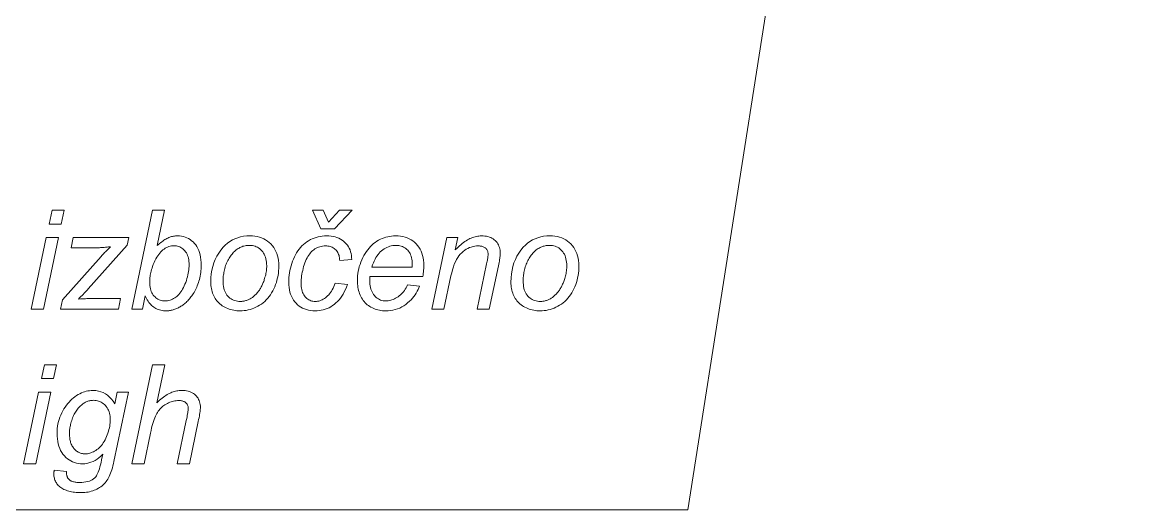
# Model space of a CAD drawing. Extents: x 0 to 420, y 0 to 594.
# Drawn here: x 97.57 to 131.38, y 183.58 to 198.34 of the extents above; entities that cross this region are included whole.
import ezdxf

# ---------------------------------------------------------------- set-up
doc = ezdxf.new("R2010")
doc.units = 0

msp = doc.modelspace()

# ---------------------------------------------------------------- linework, layer by layer
at = {"lineweight": 13}
msp.add_lwpolyline([(131.378, 270.647), (117.721, 183.578), (59.282, 183.578)], dxfattribs=at)
for points in [[(98.38, 192.229), (98.468, 192.648), (98.837, 192.648), (98.749, 192.229)], [(100.881, 189.648), (101.507, 192.648), (101.878, 192.648), (101.654, 191.576), (101.689, 191.607), (101.724, 191.637), (101.757, 191.664), (101.79, 191.69), (101.822, 191.714), (101.854, 191.736), (101.885, 191.756), (101.915, 191.774), (101.945, 191.79), (101.974, 191.804), (102.002, 191.817), (102.031, 191.828), (102.061, 191.838), (102.09, 191.847), (102.12, 191.854), (102.15, 191.86), (102.18, 191.865), (102.211, 191.868), (102.241, 191.87), (102.272, 191.87), (102.332, 191.868), (102.39, 191.861), (102.446, 191.85), (102.5, 191.834), (102.552, 191.814), (102.602, 191.789), (102.65, 191.759), (102.695, 191.725), (102.739, 191.687), (102.781, 191.643), (102.82, 191.596), (102.854, 191.544), (102.885, 191.488), (102.911, 191.429), (102.934, 191.365), (102.952, 191.296), (102.966, 191.224), (102.976, 191.148), (102.983, 191.067), (102.985, 190.982), (102.984, 190.925), (102.981, 190.869), (102.977, 190.814), (102.972, 190.759), (102.964, 190.706), (102.955, 190.654), (102.944, 190.602), (102.932, 190.552), (102.918, 190.503), (102.903, 190.454), (102.886, 190.407), (102.868, 190.362), (102.85, 190.318), (102.831, 190.275), (102.811, 190.234), (102.791, 190.195), (102.769, 190.157), (102.747, 190.12), (102.724, 190.086), (102.7, 190.052), (102.676, 190.02), (102.652, 189.99), (102.627, 189.961), (102.602, 189.933), (102.577, 189.906), (102.552, 189.881), (102.527, 189.857), (102.502, 189.834), (102.476, 189.812), (102.451, 189.792), (102.425, 189.773), (102.399, 189.755), (102.373, 189.738), (102.346, 189.723), (102.32, 189.707), (102.294, 189.693), (102.267, 189.68), (102.24, 189.668), (102.213, 189.657), (102.187, 189.647), (102.16, 189.638), (102.133, 189.63), (102.106, 189.623), (102.08, 189.616), (102.054, 189.611), (102.028, 189.607), (102.002, 189.603), (101.977, 189.601), (101.952, 189.6), (101.927, 189.599), (101.884, 189.6), (101.843, 189.604), (101.802, 189.609), (101.763, 189.617), (101.725, 189.627), (101.687, 189.64), (101.651, 189.655), (101.616, 189.672), (101.581, 189.691), (101.548, 189.713), (101.516, 189.737), (101.485, 189.763), (101.456, 189.792), (101.429, 189.823), (101.402, 189.856), (101.377, 189.892), (101.354, 189.93), (101.332, 189.971), (101.311, 190.014), (101.292, 190.059), (101.206, 189.648)], [(107.562, 192.648), (107.02, 192.085), (106.611, 192.085), (106.359, 192.648), (106.682, 192.648), (106.838, 192.284), (107.178, 192.648)], [(97.84, 189.648), (98.294, 191.821), (98.665, 191.821), (98.21, 189.648)], [(98.728, 189.648), (98.787, 189.935), (99.956, 191.25), (99.981, 191.278), (100.007, 191.307), (100.033, 191.335), (100.06, 191.363), (100.088, 191.392), (100.116, 191.421), (100.145, 191.45), (100.174, 191.48), (100.204, 191.509), (100.234, 191.539), (100.183, 191.534), (100.135, 191.529), (100.089, 191.525), (100.047, 191.522), (100.008, 191.519), (99.971, 191.517), (99.938, 191.515), (99.908, 191.513), (99.88, 191.513), (99.856, 191.512), (99.047, 191.512), (99.113, 191.821), (100.793, 191.821), (100.744, 191.588), (99.565, 190.264), (99.544, 190.241), (99.521, 190.216), (99.496, 190.189), (99.469, 190.161), (99.44, 190.131), (99.409, 190.099), (99.377, 190.065), (99.342, 190.03), (99.305, 189.994), (99.266, 189.955), (99.326, 189.959), (99.382, 189.962), (99.434, 189.964), (99.482, 189.967), (99.527, 189.969), (99.567, 189.971), (99.604, 189.972), (99.636, 189.973), (99.665, 189.973), (99.69, 189.974), (100.545, 189.974), (100.478, 189.648)], [(103.277, 190.473), (103.281, 190.598), (103.292, 190.719), (103.311, 190.835), (103.337, 190.947), (103.371, 191.055), (103.412, 191.158), (103.461, 191.257), (103.517, 191.351), (103.581, 191.441), (103.652, 191.527), (103.715, 191.592), (103.783, 191.65), (103.854, 191.702), (103.93, 191.747), (104.009, 191.785), (104.092, 191.816), (104.179, 191.84), (104.269, 191.857), (104.364, 191.867), (104.462, 191.87), (104.539, 191.868), (104.613, 191.861), (104.684, 191.848), (104.752, 191.831), (104.817, 191.809), (104.879, 191.782), (104.937, 191.75), (104.993, 191.713), (105.046, 191.672), (105.095, 191.625), (105.141, 191.574), (105.182, 191.52), (105.218, 191.462), (105.249, 191.401), (105.276, 191.336), (105.297, 191.268), (105.314, 191.197), (105.326, 191.122), (105.333, 191.044), (105.336, 190.962), (105.334, 190.888), (105.33, 190.814), (105.322, 190.742), (105.312, 190.671), (105.298, 190.6), (105.281, 190.531), (105.262, 190.463), (105.239, 190.396), (105.213, 190.33), (105.184, 190.265), (105.153, 190.202), (105.119, 190.142), (105.082, 190.085), (105.043, 190.031), (105.001, 189.98), (104.957, 189.932), (104.91, 189.888), (104.86, 189.846), (104.808, 189.807), (104.754, 189.771), (104.698, 189.738), (104.641, 189.709), (104.583, 189.683), (104.525, 189.661), (104.467, 189.642), (104.408, 189.627), (104.348, 189.614), (104.288, 189.606), (104.227, 189.601), (104.165, 189.599), (104.115, 189.6), (104.066, 189.603), (104.017, 189.609), (103.97, 189.616), (103.923, 189.626), (103.877, 189.638), (103.833, 189.652), (103.789, 189.668), (103.746, 189.687), (103.704, 189.707), (103.663, 189.73), (103.625, 189.754), (103.588, 189.781), (103.553, 189.809), (103.521, 189.838), (103.49, 189.87), (103.461, 189.903), (103.434, 189.939), (103.41, 189.976), (103.387, 190.014), (103.366, 190.055), (103.347, 190.096), (103.331, 190.139), (103.317, 190.183), (103.305, 190.228), (103.295, 190.275), (103.287, 190.322), (103.282, 190.371), (103.278, 190.421)], [(107.043, 190.44), (107.413, 190.401), (107.384, 190.322), (107.353, 190.247), (107.319, 190.176), (107.283, 190.109), (107.244, 190.046), (107.204, 189.988), (107.161, 189.934), (107.115, 189.884), (107.067, 189.838), (107.017, 189.796), (106.965, 189.759), (106.911, 189.725), (106.857, 189.696), (106.8, 189.67), (106.743, 189.648), (106.683, 189.631), (106.623, 189.617), (106.561, 189.607), (106.498, 189.601), (106.433, 189.599), (106.363, 189.601), (106.297, 189.608), (106.232, 189.62), (106.171, 189.636), (106.112, 189.656), (106.056, 189.682), (106.003, 189.711), (105.952, 189.746), (105.904, 189.785), (105.859, 189.828), (105.817, 189.876), (105.78, 189.927), (105.747, 189.982), (105.718, 190.041), (105.694, 190.103), (105.674, 190.169), (105.659, 190.238), (105.648, 190.311), (105.641, 190.388), (105.639, 190.469), (105.64, 190.54), (105.644, 190.611), (105.651, 190.681), (105.661, 190.752), (105.674, 190.822), (105.69, 190.892), (105.708, 190.961), (105.729, 191.031), (105.753, 191.1), (105.78, 191.169), (105.809, 191.236), (105.841, 191.3), (105.876, 191.36), (105.912, 191.417), (105.952, 191.471), (105.993, 191.522), (106.037, 191.569), (106.084, 191.613), (106.133, 191.654), (106.184, 191.691), (106.237, 191.725), (106.292, 191.756), (106.349, 191.783), (106.406, 191.806), (106.466, 191.826), (106.527, 191.842), (106.589, 191.854), (106.653, 191.863), (106.718, 191.869), (106.785, 191.87), (106.853, 191.869), (106.919, 191.863), (106.982, 191.853), (107.041, 191.839), (107.098, 191.821), (107.152, 191.799), (107.203, 191.774), (107.252, 191.744), (107.297, 191.711), (107.339, 191.673), (107.378, 191.632), (107.413, 191.589), (107.444, 191.543), (107.47, 191.495), (107.493, 191.444), (107.511, 191.39), (107.526, 191.334), (107.536, 191.275), (107.542, 191.214), (107.544, 191.15), (107.18, 191.126), (107.178, 191.166), (107.174, 191.205), (107.168, 191.242), (107.16, 191.277), (107.149, 191.31), (107.136, 191.341), (107.12, 191.371), (107.102, 191.399), (107.082, 191.425), (107.06, 191.449), (107.036, 191.471), (107.01, 191.491), (106.983, 191.508), (106.954, 191.524), (106.924, 191.536), (106.892, 191.547), (106.859, 191.555), (106.824, 191.561), (106.788, 191.564), (106.75, 191.566), (106.706, 191.564), (106.663, 191.56), (106.621, 191.553), (106.581, 191.543), (106.542, 191.53), (106.504, 191.515), (106.467, 191.496), (106.431, 191.475), (106.397, 191.451), (106.363, 191.424), (106.331, 191.395), (106.301, 191.362), (106.271, 191.327), (106.244, 191.288), (106.217, 191.247), (106.192, 191.202), (106.169, 191.155), (106.146, 191.105), (106.126, 191.052), (106.106, 190.996), (106.089, 190.938), (106.073, 190.882), (106.059, 190.825), (106.047, 190.769), (106.037, 190.714), (106.028, 190.658), (106.022, 190.604), (106.017, 190.549), (106.014, 190.496), (106.013, 190.442), (106.014, 190.388), (106.018, 190.336), (106.024, 190.288), (106.033, 190.242), (106.044, 190.199), (106.057, 190.158), (106.073, 190.121), (106.092, 190.086), (106.113, 190.054), (106.136, 190.025), (106.161, 189.998), (106.187, 189.975), (106.215, 189.954), (106.243, 189.936), (106.273, 189.92), (106.304, 189.908), (106.336, 189.898), (106.369, 189.891), (106.403, 189.887), (106.439, 189.886), (106.475, 189.887), (106.51, 189.891), (106.546, 189.898), (106.581, 189.907), (106.615, 189.92), (106.649, 189.935), (106.683, 189.953), (106.717, 189.973), (106.751, 189.997), (106.784, 190.023), (106.816, 190.051), (106.847, 190.083), (106.876, 190.118), (106.904, 190.155), (106.931, 190.196), (106.956, 190.239), (106.98, 190.285), (107.002, 190.334), (107.023, 190.385)], [(109.234, 190.387), (109.594, 190.35), (109.577, 190.297), (109.555, 190.244), (109.53, 190.192), (109.5, 190.14), (109.466, 190.089), (109.429, 190.038), (109.387, 189.988), (109.341, 189.938), (109.291, 189.889), (109.237, 189.84), (109.18, 189.795), (109.121, 189.754), (109.06, 189.717), (108.997, 189.686), (108.931, 189.659), (108.863, 189.638), (108.794, 189.621), (108.722, 189.609), (108.648, 189.601), (108.571, 189.599), (108.523, 189.6), (108.476, 189.603), (108.43, 189.609), (108.384, 189.617), (108.34, 189.627), (108.296, 189.639), (108.253, 189.654), (108.21, 189.67), (108.169, 189.689), (108.128, 189.711), (108.089, 189.734), (108.051, 189.759), (108.016, 189.787), (107.982, 189.816), (107.951, 189.847), (107.921, 189.881), (107.893, 189.916), (107.867, 189.954), (107.843, 189.993), (107.821, 190.035), (107.801, 190.078), (107.783, 190.122), (107.767, 190.168), (107.754, 190.215), (107.742, 190.263), (107.733, 190.312), (107.725, 190.362), (107.72, 190.413), (107.717, 190.466), (107.716, 190.52), (107.717, 190.591), (107.722, 190.661), (107.731, 190.732), (107.742, 190.801), (107.757, 190.871), (107.775, 190.939), (107.797, 191.008), (107.821, 191.076), (107.849, 191.143), (107.881, 191.211), (107.914, 191.276), (107.95, 191.338), (107.988, 191.396), (108.028, 191.451), (108.07, 191.502), (108.113, 191.55), (108.159, 191.595), (108.206, 191.636), (108.256, 191.674), (108.307, 191.708), (108.36, 191.739), (108.414, 191.766), (108.468, 191.791), (108.524, 191.812), (108.58, 191.83), (108.637, 191.844), (108.695, 191.856), (108.754, 191.864), (108.814, 191.869), (108.874, 191.87), (108.95, 191.868), (109.023, 191.861), (109.093, 191.849), (109.16, 191.832), (109.224, 191.81), (109.284, 191.784), (109.342, 191.752), (109.396, 191.716), (109.447, 191.675), (109.495, 191.629), (109.539, 191.579), (109.579, 191.525), (109.614, 191.468), (109.644, 191.408), (109.669, 191.344), (109.69, 191.276), (109.707, 191.205), (109.718, 191.13), (109.725, 191.052), (109.727, 190.97), (109.727, 190.938), (109.726, 190.906), (109.725, 190.874), (109.723, 190.841), (109.72, 190.808), (109.717, 190.776), (109.713, 190.743), (109.709, 190.709), (109.704, 190.676), (109.699, 190.643), (108.099, 190.643), (108.097, 190.63), (108.096, 190.618), (108.094, 190.606), (108.093, 190.594), (108.092, 190.582), (108.092, 190.571), (108.091, 190.56), (108.091, 190.549), (108.09, 190.538), (108.09, 190.528), (108.092, 190.469), (108.096, 190.412), (108.103, 190.358), (108.113, 190.307), (108.125, 190.259), (108.141, 190.214), (108.159, 190.172), (108.18, 190.133), (108.204, 190.096), (108.231, 190.063), (108.259, 190.032), (108.289, 190.005), (108.32, 189.981), (108.353, 189.96), (108.386, 189.942), (108.421, 189.928), (108.457, 189.916), (108.495, 189.908), (108.533, 189.903), (108.573, 189.902), (108.611, 189.903), (108.649, 189.907), (108.687, 189.913), (108.725, 189.922), (108.762, 189.933), (108.799, 189.947), (108.837, 189.963), (108.874, 189.982), (108.911, 190.003), (108.948, 190.027), (108.984, 190.053), (109.018, 190.081), (109.051, 190.112), (109.082, 190.144), (109.111, 190.179), (109.139, 190.216), (109.166, 190.256), (109.19, 190.297), (109.213, 190.341)], [(109.969, 189.648), (110.423, 191.821), (110.759, 191.821), (110.679, 191.443), (110.723, 191.486), (110.765, 191.527), (110.808, 191.566), (110.85, 191.602), (110.891, 191.636), (110.931, 191.667), (110.972, 191.696), (111.011, 191.722), (111.05, 191.747), (111.088, 191.768), (111.126, 191.788), (111.165, 191.805), (111.203, 191.82), (111.242, 191.834), (111.281, 191.845), (111.32, 191.854), (111.359, 191.861), (111.398, 191.866), (111.437, 191.869), (111.477, 191.87), (111.529, 191.869), (111.578, 191.865), (111.625, 191.858), (111.67, 191.848), (111.713, 191.835), (111.753, 191.819), (111.791, 191.8), (111.827, 191.779), (111.86, 191.754), (111.891, 191.727), (111.92, 191.698), (111.946, 191.666), (111.968, 191.633), (111.988, 191.597), (112.004, 191.56), (112.018, 191.521), (112.028, 191.48), (112.036, 191.437), (112.04, 191.392), (112.042, 191.345), (112.041, 191.319), (112.04, 191.291), (112.037, 191.26), (112.033, 191.226), (112.029, 191.189), (112.023, 191.15), (112.016, 191.107), (112.008, 191.062), (111.999, 191.015), (111.989, 190.964), (111.712, 189.648), (111.342, 189.648), (111.631, 191.025), (111.639, 191.064), (111.646, 191.101), (111.652, 191.136), (111.658, 191.169), (111.663, 191.2), (111.667, 191.228), (111.67, 191.255), (111.672, 191.279), (111.673, 191.302), (111.674, 191.322), (111.673, 191.343), (111.671, 191.364), (111.667, 191.383), (111.662, 191.402), (111.655, 191.42), (111.647, 191.437), (111.637, 191.454), (111.626, 191.469), (111.613, 191.484), (111.599, 191.498), (111.583, 191.511), (111.566, 191.522), (111.548, 191.533), (111.528, 191.541), (111.508, 191.549), (111.485, 191.555), (111.462, 191.56), (111.437, 191.563), (111.411, 191.565), (111.383, 191.566), (111.327, 191.564), (111.272, 191.557), (111.218, 191.547), (111.165, 191.533), (111.114, 191.514), (111.064, 191.492), (111.015, 191.465), (110.968, 191.435), (110.922, 191.4), (110.876, 191.361), (110.833, 191.317), (110.792, 191.267), (110.754, 191.212), (110.718, 191.15), (110.684, 191.083), (110.652, 191.01), (110.623, 190.931), (110.597, 190.846), (110.572, 190.756), (110.55, 190.659), (110.339, 189.648)], [(112.365, 190.473), (112.369, 190.598), (112.38, 190.719), (112.399, 190.835), (112.425, 190.947), (112.459, 191.055), (112.5, 191.158), (112.549, 191.257), (112.605, 191.351), (112.669, 191.441), (112.74, 191.527), (112.803, 191.592), (112.871, 191.65), (112.942, 191.702), (113.018, 191.747), (113.097, 191.785), (113.18, 191.816), (113.267, 191.84), (113.357, 191.857), (113.452, 191.867), (113.55, 191.87), (113.627, 191.868), (113.701, 191.861), (113.772, 191.848), (113.84, 191.831), (113.905, 191.809), (113.967, 191.782), (114.025, 191.75), (114.081, 191.713), (114.134, 191.672), (114.183, 191.625), (114.229, 191.574), (114.27, 191.52), (114.306, 191.462), (114.337, 191.401), (114.364, 191.336), (114.385, 191.268), (114.402, 191.197), (114.414, 191.122), (114.421, 191.044), (114.424, 190.962), (114.422, 190.888), (114.418, 190.814), (114.41, 190.742), (114.4, 190.671), (114.386, 190.6), (114.369, 190.531), (114.35, 190.463), (114.327, 190.396), (114.301, 190.33), (114.272, 190.265), (114.241, 190.202), (114.207, 190.142), (114.17, 190.085), (114.131, 190.031), (114.089, 189.98), (114.045, 189.932), (113.998, 189.888), (113.948, 189.846), (113.896, 189.807), (113.842, 189.771), (113.786, 189.738), (113.729, 189.709), (113.671, 189.683), (113.613, 189.661), (113.555, 189.642), (113.496, 189.627), (113.436, 189.614), (113.376, 189.606), (113.315, 189.601), (113.253, 189.599), (113.203, 189.6), (113.154, 189.603), (113.105, 189.609), (113.058, 189.616), (113.011, 189.626), (112.965, 189.638), (112.921, 189.652), (112.877, 189.668), (112.834, 189.687), (112.792, 189.707), (112.751, 189.73), (112.713, 189.754), (112.676, 189.781), (112.641, 189.809), (112.609, 189.838), (112.578, 189.87), (112.549, 189.903), (112.522, 189.939), (112.498, 189.976), (112.475, 190.014), (112.454, 190.055), (112.435, 190.096), (112.419, 190.139), (112.405, 190.183), (112.393, 190.228), (112.383, 190.275), (112.375, 190.322), (112.37, 190.371), (112.366, 190.421)], [(101.429, 190.54), (101.427, 190.471), (101.429, 190.416), (101.433, 190.365), (101.439, 190.316), (101.449, 190.269), (101.461, 190.226), (101.475, 190.185), (101.492, 190.146), (101.512, 190.111), (101.535, 190.078), (101.56, 190.047), (101.588, 190.02), (101.616, 189.995), (101.646, 189.973), (101.677, 189.954), (101.71, 189.938), (101.744, 189.925), (101.779, 189.915), (101.815, 189.908), (101.853, 189.903), (101.892, 189.902), (101.93, 189.903), (101.968, 189.907), (102.006, 189.914), (102.042, 189.924), (102.078, 189.936), (102.114, 189.951), (102.148, 189.969), (102.183, 189.989), (102.216, 190.012), (102.249, 190.038), (102.281, 190.067), (102.312, 190.098), (102.341, 190.133), (102.37, 190.171), (102.397, 190.212), (102.423, 190.256), (102.448, 190.303), (102.472, 190.353), (102.495, 190.406), (102.516, 190.463), (102.536, 190.52), (102.554, 190.576), (102.569, 190.632), (102.583, 190.686), (102.594, 190.74), (102.604, 190.793), (102.611, 190.844), (102.616, 190.895), (102.619, 190.945), (102.62, 190.995), (102.619, 191.048), (102.615, 191.099), (102.608, 191.148), (102.599, 191.194), (102.587, 191.238), (102.573, 191.28), (102.556, 191.318), (102.536, 191.355), (102.513, 191.389), (102.488, 191.42), (102.461, 191.449), (102.433, 191.475), (102.404, 191.498), (102.373, 191.517), (102.341, 191.534), (102.307, 191.548), (102.273, 191.558), (102.237, 191.566), (102.2, 191.57), (102.162, 191.572), (102.122, 191.57), (102.083, 191.566), (102.045, 191.558), (102.007, 191.547), (101.97, 191.533), (101.933, 191.516), (101.897, 191.496), (101.862, 191.473), (101.827, 191.447), (101.794, 191.417), (101.761, 191.385), (101.729, 191.349), (101.698, 191.31), (101.668, 191.267), (101.64, 191.221), (101.612, 191.172), (101.586, 191.119), (101.56, 191.063), (101.536, 191.004), (101.513, 190.941), (101.497, 190.894), (101.483, 190.849), (101.47, 190.805), (101.46, 190.762), (101.45, 190.721), (101.443, 190.682), (101.437, 190.644), (101.433, 190.608), (101.43, 190.573)], [(103.648, 190.51), (103.649, 190.45), (103.654, 190.393), (103.661, 190.339), (103.671, 190.288), (103.684, 190.24), (103.701, 190.195), (103.72, 190.153), (103.742, 190.113), (103.767, 190.077), (103.795, 190.044), (103.825, 190.014), (103.857, 189.987), (103.891, 189.963), (103.926, 189.943), (103.962, 189.925), (104.001, 189.911), (104.04, 189.9), (104.082, 189.892), (104.125, 189.887), (104.169, 189.886), (104.193, 189.886), (104.217, 189.887), (104.24, 189.89), (104.264, 189.893), (104.288, 189.898), (104.311, 189.903), (104.335, 189.909), (104.358, 189.916), (104.381, 189.924), (104.405, 189.934), (104.428, 189.944), (104.451, 189.955), (104.473, 189.967), (104.495, 189.98), (104.517, 189.994), (104.539, 190.009), (104.56, 190.025), (104.581, 190.043), (104.601, 190.061), (104.622, 190.08), (104.641, 190.1), (104.661, 190.12), (104.679, 190.141), (104.697, 190.163), (104.715, 190.185), (104.731, 190.208), (104.748, 190.231), (104.763, 190.255), (104.778, 190.279), (104.793, 190.304), (104.806, 190.329), (104.82, 190.355), (104.832, 190.381), (104.845, 190.408), (104.856, 190.435), (104.867, 190.462), (104.878, 190.49), (104.888, 190.518), (104.897, 190.546), (104.906, 190.575), (104.918, 190.615), (104.929, 190.656), (104.939, 190.695), (104.947, 190.735), (104.954, 190.774), (104.959, 190.812), (104.964, 190.851), (104.967, 190.889), (104.969, 190.927), (104.97, 190.964), (104.968, 191.022), (104.964, 191.077), (104.956, 191.129), (104.946, 191.179), (104.933, 191.226), (104.916, 191.27), (104.897, 191.312), (104.875, 191.351), (104.849, 191.387), (104.821, 191.421), (104.791, 191.452), (104.759, 191.48), (104.725, 191.504), (104.69, 191.525), (104.654, 191.543), (104.616, 191.558), (104.576, 191.569), (104.535, 191.577), (104.492, 191.582), (104.448, 191.584), (104.413, 191.583), (104.379, 191.581), (104.346, 191.577), (104.314, 191.571), (104.281, 191.563), (104.25, 191.554), (104.219, 191.543), (104.189, 191.531), (104.16, 191.517), (104.131, 191.501), (104.102, 191.484), (104.074, 191.465), (104.047, 191.445), (104.02, 191.423), (103.994, 191.399), (103.969, 191.374), (103.944, 191.348), (103.919, 191.319), (103.895, 191.29), (103.872, 191.259), (103.849, 191.226), (103.828, 191.193), (103.808, 191.158), (103.789, 191.123), (103.771, 191.086), (103.755, 191.048), (103.74, 191.01), (103.726, 190.97), (103.713, 190.929), (103.702, 190.887), (103.692, 190.845), (103.682, 190.804), (103.674, 190.764), (103.667, 190.725), (103.661, 190.687), (103.656, 190.65), (103.653, 190.613), (103.65, 190.578), (103.648, 190.543)], [(108.158, 190.925), (109.378, 190.925), (109.378, 190.936), (109.378, 190.947), (109.379, 190.957), (109.379, 190.966), (109.379, 190.974), (109.379, 190.982), (109.379, 190.989), (109.379, 190.996), (109.38, 191.002), (109.38, 191.007), (109.378, 191.061), (109.374, 191.113), (109.367, 191.162), (109.357, 191.209), (109.345, 191.253), (109.329, 191.294), (109.311, 191.333), (109.29, 191.369), (109.267, 191.403), (109.24, 191.434), (109.212, 191.462), (109.182, 191.487), (109.15, 191.509), (109.116, 191.529), (109.081, 191.545), (109.045, 191.558), (109.006, 191.569), (108.967, 191.576), (108.925, 191.58), (108.882, 191.582), (108.835, 191.58), (108.789, 191.575), (108.744, 191.567), (108.699, 191.556), (108.655, 191.541), (108.613, 191.523), (108.571, 191.502), (108.529, 191.477), (108.489, 191.449), (108.449, 191.418), (108.411, 191.384), (108.375, 191.346), (108.341, 191.305), (108.309, 191.261), (108.279, 191.213), (108.251, 191.162), (108.225, 191.108), (108.2, 191.05), (108.178, 190.989)], [(112.736, 190.51), (112.737, 190.45), (112.742, 190.393), (112.749, 190.339), (112.759, 190.288), (112.772, 190.24), (112.789, 190.195), (112.808, 190.153), (112.83, 190.113), (112.855, 190.077), (112.883, 190.044), (112.913, 190.014), (112.945, 189.987), (112.979, 189.963), (113.014, 189.943), (113.05, 189.925), (113.089, 189.911), (113.128, 189.9), (113.17, 189.892), (113.213, 189.887), (113.257, 189.886), (113.281, 189.886), (113.305, 189.887), (113.328, 189.89), (113.352, 189.893), (113.376, 189.898), (113.399, 189.903), (113.423, 189.909), (113.446, 189.916), (113.469, 189.924), (113.493, 189.934), (113.516, 189.944), (113.539, 189.955), (113.561, 189.967), (113.583, 189.98), (113.605, 189.994), (113.627, 190.009), (113.648, 190.025), (113.669, 190.043), (113.689, 190.061), (113.71, 190.08), (113.729, 190.1), (113.749, 190.12), (113.767, 190.141), (113.785, 190.163), (113.803, 190.185), (113.819, 190.208), (113.836, 190.231), (113.851, 190.255), (113.866, 190.279), (113.881, 190.304), (113.894, 190.329), (113.908, 190.355), (113.92, 190.381), (113.933, 190.408), (113.944, 190.435), (113.955, 190.462), (113.966, 190.49), (113.976, 190.518), (113.985, 190.546), (113.994, 190.575), (114.006, 190.615), (114.017, 190.656), (114.027, 190.695), (114.035, 190.735), (114.042, 190.774), (114.047, 190.812), (114.052, 190.851), (114.055, 190.889), (114.057, 190.927), (114.058, 190.964), (114.056, 191.022), (114.052, 191.077), (114.044, 191.129), (114.034, 191.179), (114.021, 191.226), (114.004, 191.27), (113.985, 191.312), (113.963, 191.351), (113.937, 191.387), (113.909, 191.421), (113.879, 191.452), (113.847, 191.48), (113.813, 191.504), (113.778, 191.525), (113.742, 191.543), (113.704, 191.558), (113.664, 191.569), (113.623, 191.577), (113.58, 191.582), (113.536, 191.584), (113.501, 191.583), (113.467, 191.581), (113.434, 191.577), (113.402, 191.571), (113.369, 191.563), (113.338, 191.554), (113.307, 191.543), (113.277, 191.531), (113.248, 191.517), (113.219, 191.501), (113.19, 191.484), (113.162, 191.465), (113.135, 191.445), (113.108, 191.423), (113.082, 191.399), (113.057, 191.374), (113.032, 191.348), (113.007, 191.319), (112.983, 191.29), (112.96, 191.259), (112.937, 191.226), (112.916, 191.193), (112.896, 191.158), (112.877, 191.123), (112.859, 191.086), (112.843, 191.048), (112.828, 191.01), (112.814, 190.97), (112.801, 190.929), (112.79, 190.887), (112.78, 190.845), (112.77, 190.804), (112.762, 190.764), (112.755, 190.725), (112.749, 190.687), (112.744, 190.65), (112.741, 190.613), (112.738, 190.578), (112.736, 190.543)], [(98.149, 187.546), (98.237, 187.966), (98.605, 187.966), (98.517, 187.546)], [(100.885, 184.966), (101.511, 187.966), (101.882, 187.966), (101.642, 186.814), (101.683, 186.853), (101.724, 186.89), (101.764, 186.924), (101.803, 186.956), (101.842, 186.986), (101.88, 187.014), (101.917, 187.039), (101.955, 187.062), (101.991, 187.083), (102.027, 187.101), (102.063, 187.118), (102.099, 187.133), (102.135, 187.146), (102.171, 187.157), (102.207, 187.167), (102.244, 187.174), (102.281, 187.181), (102.318, 187.185), (102.356, 187.188), (102.393, 187.188), (102.446, 187.187), (102.496, 187.183), (102.544, 187.176), (102.59, 187.166), (102.633, 187.153), (102.674, 187.137), (102.712, 187.119), (102.748, 187.097), (102.782, 187.073), (102.813, 187.046), (102.841, 187.017), (102.866, 186.986), (102.889, 186.953), (102.908, 186.918), (102.925, 186.881), (102.938, 186.843), (102.949, 186.802), (102.956, 186.76), (102.961, 186.716), (102.962, 186.671), (102.961, 186.646), (102.959, 186.617), (102.956, 186.585), (102.952, 186.548), (102.946, 186.508), (102.939, 186.464), (102.93, 186.416), (102.92, 186.364), (102.909, 186.309), (102.897, 186.249), (102.629, 184.966), (102.258, 184.966), (102.534, 186.282), (102.546, 186.337), (102.556, 186.388), (102.565, 186.435), (102.572, 186.477), (102.579, 186.515), (102.584, 186.549), (102.588, 186.579), (102.591, 186.604), (102.593, 186.625), (102.594, 186.642), (102.593, 186.663), (102.591, 186.683), (102.587, 186.702), (102.582, 186.721), (102.575, 186.739), (102.567, 186.756), (102.558, 186.772), (102.547, 186.787), (102.534, 186.802), (102.52, 186.816), (102.505, 186.829), (102.488, 186.84), (102.47, 186.85), (102.451, 186.859), (102.43, 186.867), (102.408, 186.873), (102.385, 186.877), (102.36, 186.881), (102.334, 186.883), (102.307, 186.883), (102.267, 186.882), (102.228, 186.879), (102.189, 186.874), (102.15, 186.867), (102.111, 186.857), (102.073, 186.846), (102.036, 186.832), (101.998, 186.816), (101.961, 186.798), (101.925, 186.778), (101.889, 186.756), (101.855, 186.733), (101.822, 186.708), (101.791, 186.681), (101.762, 186.653), (101.734, 186.624), (101.708, 186.592), (101.684, 186.56), (101.661, 186.525), (101.639, 186.49), (101.619, 186.451), (101.598, 186.407), (101.579, 186.359), (101.559, 186.307), (101.54, 186.25), (101.521, 186.189), (101.503, 186.123), (101.485, 186.053), (101.467, 185.978), (101.45, 185.899), (101.255, 184.966)], [(97.609, 184.966), (98.063, 187.139), (98.433, 187.139), (97.979, 184.966)], [(98.534, 184.77), (98.908, 184.735), (98.908, 184.71), (98.908, 184.687), (98.909, 184.664), (98.911, 184.643), (98.914, 184.624), (98.917, 184.605), (98.922, 184.588), (98.927, 184.572), (98.932, 184.558), (98.939, 184.544), (98.946, 184.532), (98.954, 184.52), (98.963, 184.509), (98.973, 184.498), (98.984, 184.488), (98.995, 184.479), (99.008, 184.47), (99.021, 184.461), (99.035, 184.453), (99.049, 184.446), (99.07, 184.438), (99.092, 184.43), (99.115, 184.423), (99.139, 184.417), (99.165, 184.412), (99.191, 184.408), (99.219, 184.405), (99.248, 184.403), (99.278, 184.402), (99.309, 184.401), (99.375, 184.403), (99.436, 184.408), (99.494, 184.417), (99.548, 184.429), (99.598, 184.445), (99.644, 184.464), (99.687, 184.486), (99.726, 184.513), (99.761, 184.542), (99.792, 184.575), (99.811, 184.601), (99.83, 184.633), (99.849, 184.67), (99.867, 184.712), (99.885, 184.76), (99.903, 184.814), (99.92, 184.873), (99.937, 184.937), (99.954, 185.007), (99.97, 185.083), (100.007, 185.259), (99.949, 185.203), (99.89, 185.153), (99.831, 185.109), (99.77, 185.071), (99.709, 185.039), (99.648, 185.013), (99.585, 184.992), (99.522, 184.978), (99.458, 184.969), (99.393, 184.966), (99.328, 184.968), (99.266, 184.976), (99.205, 184.988), (99.147, 185.005), (99.091, 185.027), (99.037, 185.053), (98.985, 185.085), (98.935, 185.121), (98.887, 185.162), (98.842, 185.208), (98.8, 185.259), (98.762, 185.314), (98.728, 185.372), (98.7, 185.435), (98.675, 185.501), (98.655, 185.572), (98.64, 185.647), (98.629, 185.725), (98.622, 185.808), (98.62, 185.895), (98.621, 185.968), (98.627, 186.039), (98.635, 186.109), (98.648, 186.179), (98.663, 186.247), (98.683, 186.313), (98.705, 186.379), (98.732, 186.443), (98.761, 186.506), (98.795, 186.568), (98.83, 186.628), (98.867, 186.685), (98.906, 186.739), (98.945, 186.79), (98.986, 186.838), (99.029, 186.883), (99.072, 186.924), (99.117, 186.963), (99.163, 186.999), (99.211, 187.032), (99.26, 187.062), (99.308, 187.088), (99.357, 187.112), (99.407, 187.132), (99.456, 187.149), (99.506, 187.163), (99.556, 187.174), (99.607, 187.182), (99.657, 187.187), (99.708, 187.188), (99.792, 187.184), (99.872, 187.172), (99.947, 187.152), (100.019, 187.124), (100.087, 187.087), (100.151, 187.043), (100.211, 186.99), (100.267, 186.929), (100.319, 186.86), (100.367, 186.783), (100.441, 187.139), (100.781, 187.139), (100.343, 185.042), (100.328, 184.974), (100.312, 184.909), (100.296, 184.848), (100.278, 184.789), (100.26, 184.734), (100.241, 184.682), (100.22, 184.632), (100.199, 184.586), (100.177, 184.543), (100.154, 184.503), (100.13, 184.465), (100.104, 184.429), (100.076, 184.394), (100.047, 184.362), (100.015, 184.331), (99.982, 184.302), (99.947, 184.274), (99.91, 184.249), (99.871, 184.225), (99.83, 184.203), (99.788, 184.182), (99.744, 184.164), (99.7, 184.148), (99.654, 184.135), (99.606, 184.123), (99.558, 184.113), (99.508, 184.106), (99.457, 184.101), (99.404, 184.097), (99.35, 184.096), (99.299, 184.097), (99.248, 184.099), (99.2, 184.102), (99.152, 184.107), (99.106, 184.113), (99.062, 184.121), (99.019, 184.129), (98.978, 184.14), (98.938, 184.151), (98.899, 184.164), (98.862, 184.178), (98.827, 184.193), (98.794, 184.21), (98.763, 184.228), (98.734, 184.247), (98.706, 184.267), (98.681, 184.289), (98.658, 184.312), (98.636, 184.336), (98.617, 184.361), (98.599, 184.388), (98.583, 184.415), (98.569, 184.443), (98.557, 184.471), (98.547, 184.501), (98.538, 184.531), (98.532, 184.562), (98.527, 184.593), (98.524, 184.626), (98.523, 184.659), (98.524, 184.669), (98.524, 184.68), (98.524, 184.69), (98.525, 184.701), (98.526, 184.712), (98.527, 184.723), (98.528, 184.735), (98.53, 184.746), (98.532, 184.758)], [(98.996, 185.928), (98.997, 185.884), (98.998, 185.843), (99, 185.804), (99.003, 185.767), (99.007, 185.732), (99.012, 185.7), (99.017, 185.67), (99.024, 185.642), (99.031, 185.616), (99.039, 185.592), (99.052, 185.561), (99.066, 185.532), (99.081, 185.504), (99.097, 185.478), (99.114, 185.453), (99.132, 185.43), (99.151, 185.408), (99.171, 185.388), (99.192, 185.369), (99.214, 185.352), (99.237, 185.336), (99.261, 185.322), (99.285, 185.309), (99.309, 185.299), (99.334, 185.29), (99.36, 185.282), (99.386, 185.276), (99.412, 185.272), (99.439, 185.27), (99.467, 185.269), (99.503, 185.27), (99.54, 185.274), (99.576, 185.28), (99.612, 185.289), (99.648, 185.301), (99.685, 185.315), (99.721, 185.332), (99.757, 185.351), (99.793, 185.372), (99.829, 185.397), (99.864, 185.424), (99.898, 185.454), (99.931, 185.486), (99.962, 185.522), (99.992, 185.56), (100.02, 185.601), (100.048, 185.645), (100.073, 185.691), (100.098, 185.741), (100.121, 185.793), (100.142, 185.846), (100.161, 185.899), (100.178, 185.951), (100.192, 186.003), (100.204, 186.055), (100.214, 186.106), (100.222, 186.156), (100.228, 186.206), (100.231, 186.255), (100.232, 186.304), (100.231, 186.357), (100.226, 186.407), (100.219, 186.455), (100.208, 186.501), (100.195, 186.545), (100.179, 186.587), (100.16, 186.626), (100.137, 186.663), (100.112, 186.698), (100.084, 186.731), (100.053, 186.761), (100.022, 186.788), (99.988, 186.812), (99.954, 186.833), (99.918, 186.85), (99.88, 186.864), (99.842, 186.875), (99.801, 186.883), (99.76, 186.888), (99.717, 186.89), (99.69, 186.889), (99.663, 186.887), (99.636, 186.883), (99.61, 186.878), (99.584, 186.871), (99.557, 186.863), (99.531, 186.854), (99.506, 186.843), (99.48, 186.831), (99.455, 186.817), (99.429, 186.802), (99.405, 186.785), (99.38, 186.767), (99.356, 186.747), (99.332, 186.725), (99.309, 186.703), (99.285, 186.678), (99.263, 186.652), (99.24, 186.625), (99.218, 186.596), (99.197, 186.566), (99.177, 186.534), (99.157, 186.502), (99.139, 186.468), (99.122, 186.433), (99.106, 186.397), (99.091, 186.36), (99.077, 186.321), (99.064, 186.282), (99.052, 186.241), (99.042, 186.201), (99.032, 186.162), (99.024, 186.126), (99.016, 186.092), (99.01, 186.059), (99.005, 186.029), (99.001, 186.001), (98.998, 185.974), (98.997, 185.95)]]:
    msp.add_lwpolyline(points, close=True, dxfattribs=at)

doc.saveas('drawing.dxf')
